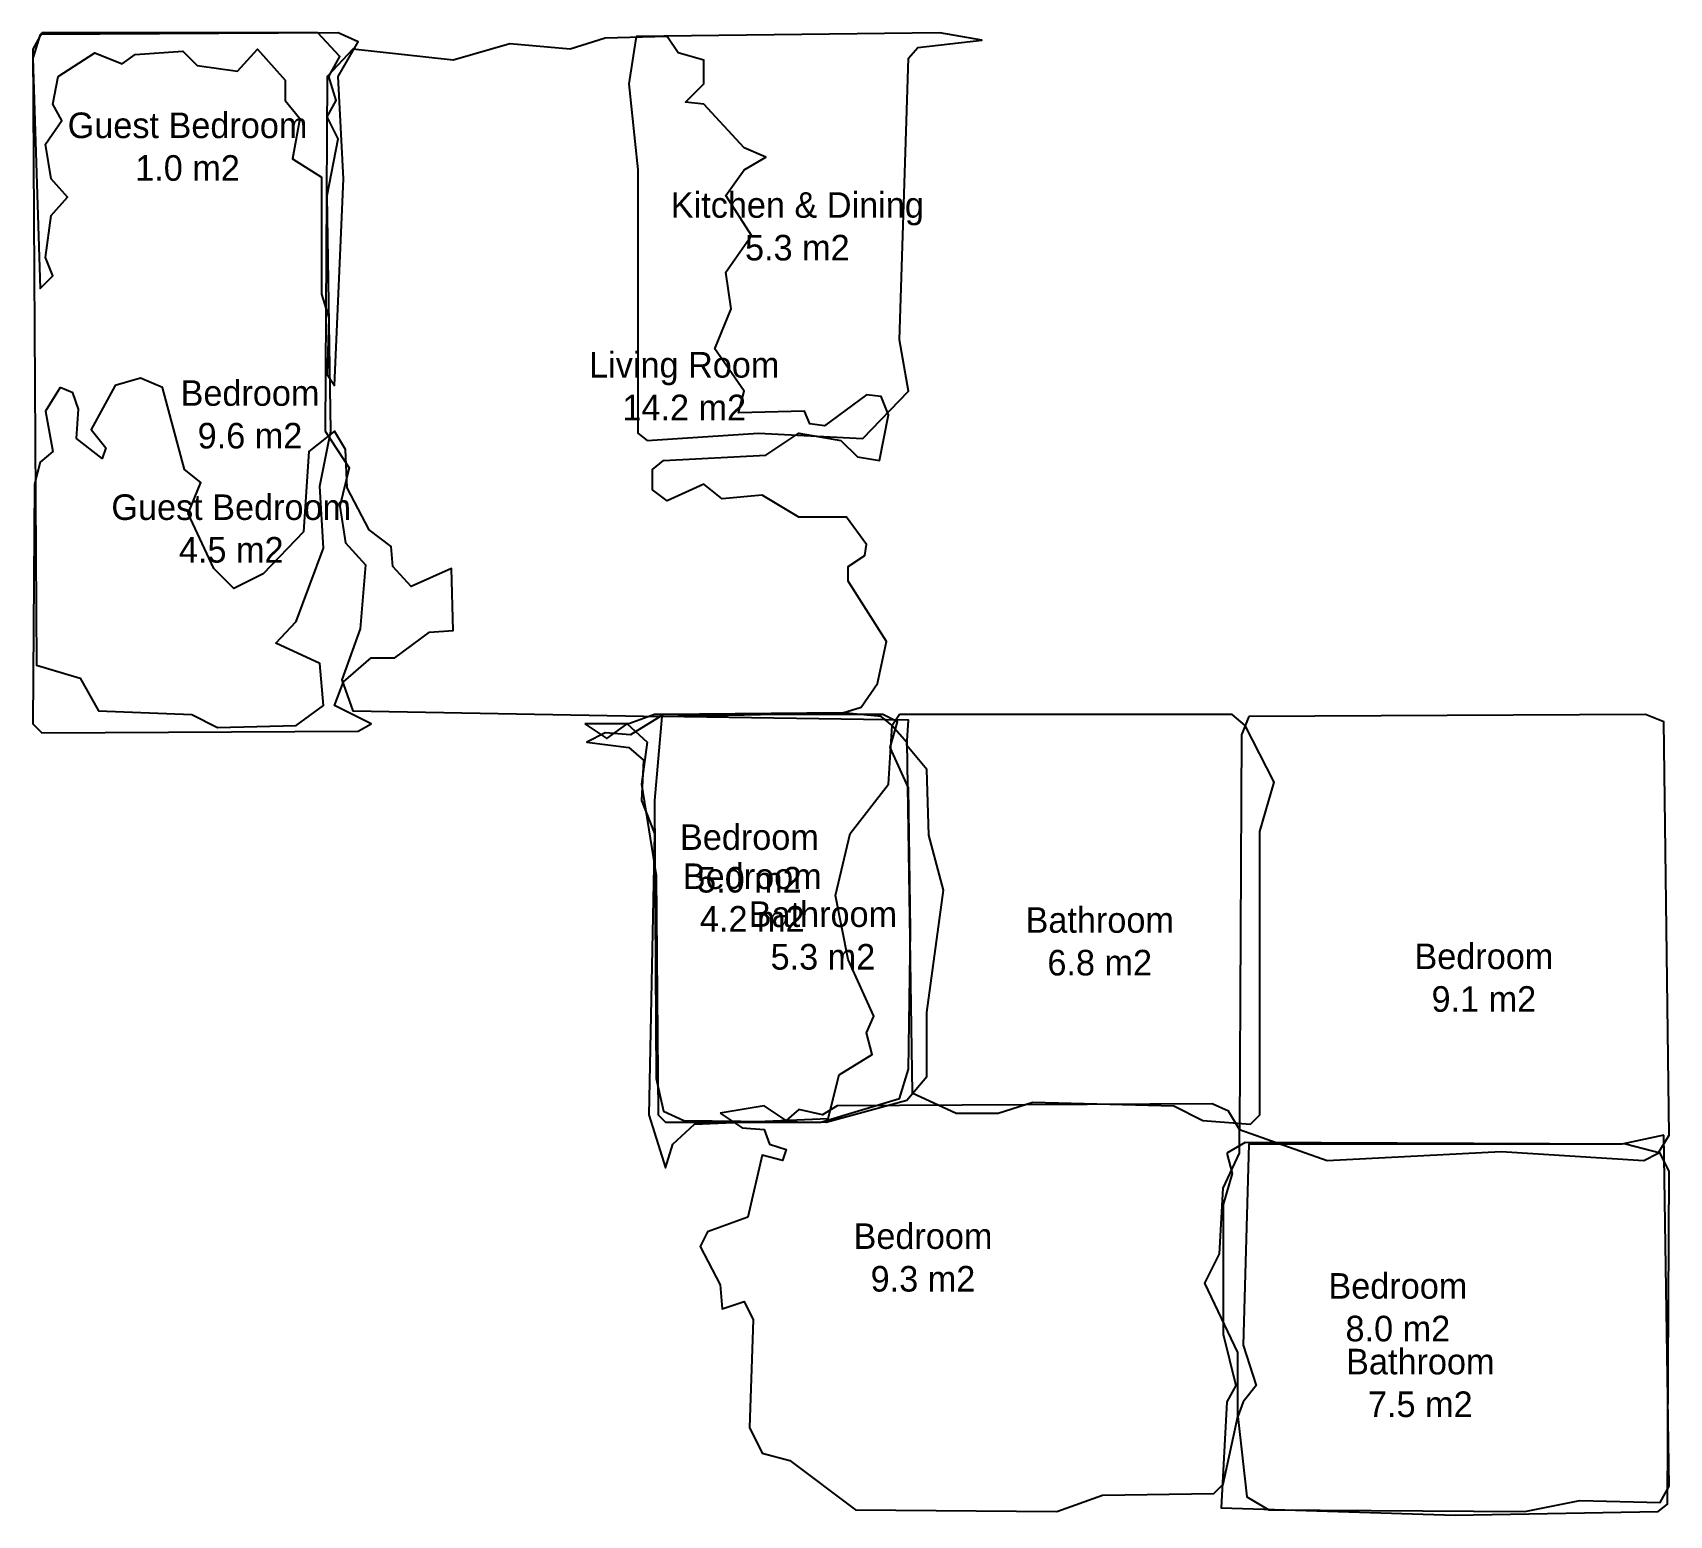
# Model space of a CAD drawing. Header units: metres. Extents: x 64 to 959, y 106 to 917.
import ezdxf

# ---------------------------------------------------------------- set-up
doc = ezdxf.new("R2010")
doc.units = ezdxf.units.M
for name, color, linetype in [('ROOM_BEDROOM', 6, 'Continuous'), ('ROOM_LABELS', 1, 'Continuous'), ('ROOM_WET', 4, 'Continuous')]:
    doc.layers.add(name, color=color, linetype=linetype)

msp = doc.modelspace()

# ---------------------------------------------------------------- linework, layer by layer
at = {"layer": 'ROOM_BEDROOM'}
for points in [[(68, 916), (64, 903), (68, 777), (75, 784), (71, 794), (74, 817), (83, 827), (74, 837), (71, 856), (80, 869), (75, 878), (78, 893), (98, 906), (113, 900), (120, 905), (146, 907), (154, 899), (176, 896), (187, 908), (202, 891), (202, 880), (210, 870), (206, 848), (222, 838), (222, 774), (226, 761), (225, 730), (229, 724), (234, 837), (231, 893), (242, 912), (231, 917)], [(69, 917), (64, 908), (66, 571), (90, 564), (100, 546), (151, 544), (165, 537), (208, 538), (223, 549), (221, 572), (197, 583), (208, 595), (223, 635), (221, 669), (227, 699), (225, 828), (231, 859), (225, 871), (230, 880), (226, 893), (232, 904), (220, 917)], [(411, 915), (377, 914), (358, 908), (325, 911), (294, 902), (239, 908), (225, 893), (224, 699), (237, 679), (232, 658), (235, 638), (246, 626), (243, 591), (233, 563), (239, 546), (408, 543), (507, 545), (517, 548), (526, 561), (531, 584), (510, 617), (510, 625), (519, 631), (520, 637), (509, 652), (483, 652), (463, 664), (441, 662), (431, 670), (411, 661), (403, 667), (403, 678), (409, 683), (465, 686), (483, 698), (506, 694), (515, 685), (527, 683), (532, 708), (528, 718), (520, 719), (497, 702), (489, 703), (486, 710), (450, 709), (453, 721), (437, 744), (446, 766), (443, 786), (457, 806), (443, 828), (453, 842), (465, 849), (453, 854), (431, 878), (421, 879), (431, 889), (431, 902), (417, 906)], [(394, 915), (390, 889), (395, 842), (395, 698), (400, 694), (461, 698), (518, 695), (543, 721), (538, 749), (543, 903), (548, 909), (583, 913), (560, 917)], [(79, 723), (71, 710), (75, 688), (68, 682), (65, 670), (64, 539), (69, 534), (242, 535), (249, 539), (229, 549), (234, 562), (249, 575), (262, 575), (281, 589), (294, 590), (293, 624), (271, 614), (261, 625), (260, 636), (248, 645), (236, 668), (235, 689), (229, 699), (215, 688), (212, 644), (190, 621), (174, 613), (163, 624), (149, 654), (156, 671), (147, 678), (135, 723), (123, 728), (109, 724), (96, 700), (104, 690), (102, 684), (88, 695), (89, 711), (86, 720)], [(366, 539), (378, 531), (389, 539), (400, 529), (397, 506), (405, 456), (406, 325), (410, 321), (495, 321), (538, 334), (543, 350), (544, 426), (543, 504), (533, 526), (537, 540), (529, 544), (404, 544), (390, 539)], [(528, 543), (507, 545), (409, 544), (391, 533), (377, 534), (367, 529), (390, 526), (398, 519), (397, 497), (404, 479), (401, 325), (410, 296), (414, 309), (426, 320), (499, 323), (505, 347), (523, 358), (520, 370), (524, 379), (510, 410), (503, 445), (511, 479), (532, 506), (534, 538)], [(729, 543), (725, 533), (724, 317), (772, 300), (867, 305), (945, 300), (953, 304), (959, 314), (956, 540), (946, 544)], [(440, 326), (452, 318), (464, 317), (467, 309), (476, 306), (474, 300), (463, 303), (455, 269), (433, 261), (429, 253), (440, 232), (441, 219), (453, 223), (458, 213), (456, 154), (463, 140), (478, 136), (514, 109), (624, 108), (649, 117), (710, 118), (715, 123), (723, 160), (723, 195), (705, 233), (713, 249), (715, 285), (724, 304), (724, 317), (718, 327), (709, 331), (504, 330), (496, 325), (483, 328), (476, 322), (464, 330)], [(717, 304), (720, 293), (715, 276), (715, 205), (722, 177), (717, 168), (714, 110), (842, 106), (953, 108), (958, 112), (959, 294), (954, 304), (935, 309), (727, 310)]]:
    msp.add_lwpolyline(points, close=True, dxfattribs=at)
at = {"layer": 'ROOM_WET'}
for points in [[(408, 543), (404, 497), (405, 345), (409, 327), (420, 322), (498, 321), (542, 333), (553, 346), (553, 381), (562, 448), (554, 478), (553, 514), (542, 527), (543, 541)], [(538, 544), (534, 538), (542, 529), (545, 337), (569, 326), (592, 326), (611, 332), (688, 330), (704, 322), (730, 320), (735, 325), (735, 480), (743, 507), (727, 538), (720, 544)], [(956, 314), (933, 309), (729, 309), (726, 199), (733, 177), (726, 168), (723, 160), (728, 116), (740, 109), (880, 108), (910, 114), (954, 113), (959, 122)]]:
    msp.add_lwpolyline(points, close=True, dxfattribs=at)

# ---------------------------------------------------------------- texts
at = {"layer": 'ROOM_LABELS', "char_height": 14, "attachment_point": 5}
for s, insert in [('Guest Bedroom\\P1.0 m2', (148.66, 854.59)), ('Kitchen & Dining\\P5.3 m2', (482.15, 811)), ('Living Room\\P14.2 m2', (420.31, 723.66)), ('Bedroom\\P9.6 m2', (182.82, 708.14)), ('Guest Bedroom\\P4.5 m2', (172.55, 645.7)), ('Bedroom\\P5.0 m2', (455.94, 465.22)), ('Bedroom\\P4.2 m2', (457.5, 443.92)), ('Bathroom\\P5.3 m2', (496.14, 423.07)), ('Bathroom\\P6.8 m2', (647.53, 419.87)), ('Bedroom\\P9.1 m2', (857.6, 400)), ('Bedroom\\P9.3 m2', (550.86, 246.94)), ('Bedroom\\P8.0 m2', (810.57, 219.71)), ('Bathroom\\P7.5 m2', (822.85, 178.31))]:
    msp.add_mtext(s, dxfattribs=dict(at, insert=insert))

doc.saveas('drawing.dxf')
